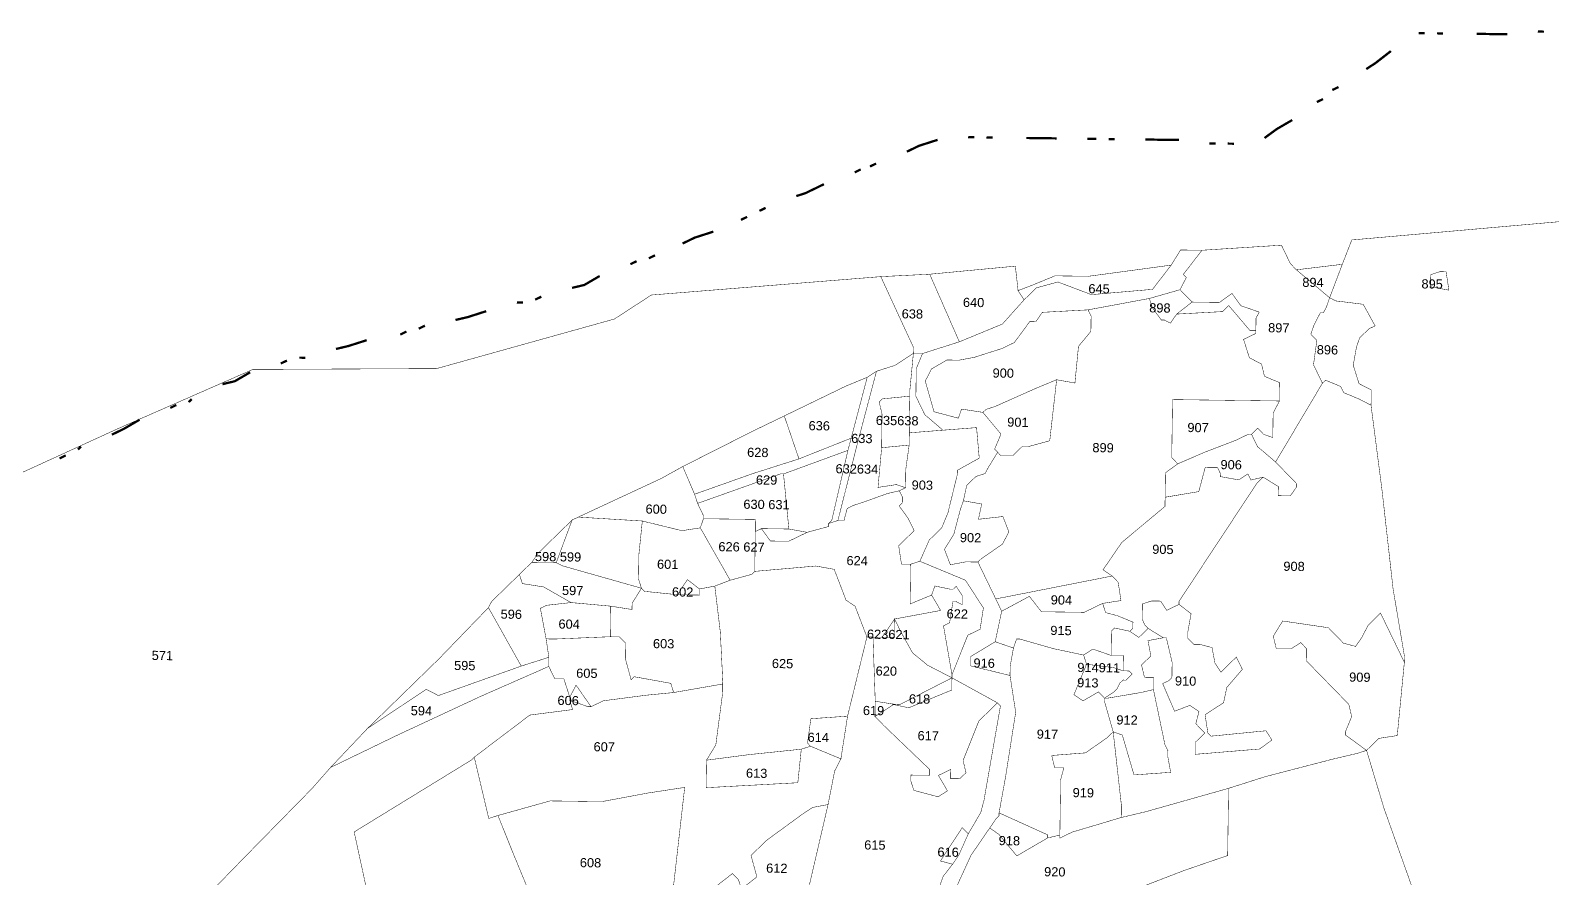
# Model space of a CAD drawing. Header units: metres. Extents: x 259177 to 277314, y 2171367 to 2185445.
# Drawn here: x 267925 to 269899, y 2174870 to 2175970 of the extents above; entities that cross this region are included whole.
import ezdxf

# ---------------------------------------------------------------- set-up
doc = ezdxf.new("R2010")
doc.units = ezdxf.units.M
doc.header["$MEASUREMENT"] = 0
for name, color, linetype in [('SURVEY NO.', 7, 'Continuous'), ('SURVEY PLOT BOUNDARY', 35, 'Continuous'), ('VILLAGE BOUNDARY', 212, 'Continuous')]:
    doc.layers.add(name, color=color, linetype=linetype)
doc.styles.add('PDF Arial', font='arial.ttf')

# ---------------------------------------------------------------- blocks, each defined once
blk = doc.blocks.new('FEWEWFEWQT')
at = {"layer": 'SURVEY PLOT BOUNDARY', "lineweight": 18, "const_width": 0.001}
for points in [[(282141.65, 2174207.3162), (282141.5634, 2174207.5496), (282141.5234, 2174207.6763), (282141.55, 2174207.7029), (282141.59, 2174207.7096), (282141.6034, 2174207.8696), (282141.6034, 2174207.8829), (282141.5767, 2174208.0296), (282141.55, 2174208.243), (282141.5234, 2174208.4296), (282141.5234, 2174208.463), (282141.4967, 2174208.4763), (282141.4834, 2174208.5163), (282141.49, 2174208.5563), (282141.4967, 2174208.5763), (282141.5167, 2174208.5963), (282141.53, 2174208.603), (282141.5034, 2174208.6497), (282141.4434, 2174208.6563), (282141.43, 2174208.663), (282141.4567, 2174208.7363), (282141.4767, 2174208.7897), (282142.53, 2174208.8964)], [(282140.5634, 2174207.2762), (282140.6034, 2174207.3896), (282140.6234, 2174207.4162), (282140.6368, 2174207.4362), (282140.6568, 2174207.4829), (282140.6834, 2174207.5296), (282140.6901, 2174207.5562), (282140.7234, 2174207.7629), (282140.7168, 2174207.7696), (282140.6168, 2174207.8229), (282140.6168, 2174207.8296), (282140.6501, 2174207.9163), (282140.6768, 2174207.9296), (282140.6834, 2174207.9763), (282140.6434, 2174208.0363), (282140.5434, 2174208.0763), (282140.5634, 2174208.123), (282140.5901, 2174208.1496), (282140.6034, 2174208.183), (282140.6234, 2174208.2696), (282140.6234, 2174208.2763), (282140.6701, 2174208.303), (282140.6634, 2174208.3696), (282140.5901, 2174208.363), (282140.5501, 2174208.3963), (282140.5301, 2174208.4363), (282140.5301, 2174208.4963), (282140.5434, 2174208.5297), (282140.6234, 2174208.5563), (282140.7168, 2174208.5963), (282140.7634, 2174208.6497), (282140.7901, 2174208.6763), (282140.8367, 2174208.6897), (282140.9101, 2174208.663), (282141.0434, 2174208.6763), (282141.0834, 2174208.7297), (282141.1034, 2174208.763), (282141.1501, 2174208.763), (282141.1101, 2174208.7097), (282141.1167, 2174208.703), (282141.1034, 2174208.6763), (282141.0367, 2174208.6563), (282140.9034, 2174208.6297), (282140.8034, 2174208.623), (282140.7901, 2174208.603), (282140.7768, 2174208.603), (282140.7434, 2174208.5563), (282140.7168, 2174208.543), (282140.6568, 2174208.523), (282140.6234, 2174208.5163), (282140.5968, 2174208.5163), (282140.5634, 2174208.4963), (282140.5501, 2174208.4697), (282140.5701, 2174208.403), (282140.6234, 2174208.3896), (282140.6301, 2174208.4096), (282140.6768, 2174208.403), (282140.7168, 2174208.3563), (282140.7034, 2174208.323), (282140.7101, 2174208.3163), (282140.6901, 2174208.283), (282140.6834, 2174208.2696), (282140.6634, 2174208.263), (282140.6434, 2174208.243), (282140.6368, 2174208.2096), (282140.6301, 2174208.1896), (282140.6168, 2174208.1363), (282140.5968, 2174208.103), (282140.6101, 2174208.0696), (282140.6434, 2174208.0763), (282140.6701, 2174208.0763), (282140.7101, 2174207.9963), (282140.7234, 2174207.9696), (282140.7101, 2174207.9029), (282140.6568, 2174207.8696), (282140.6568, 2174207.8496), (282140.7434, 2174207.8296), (282140.7568, 2174207.7496), (282140.7368, 2174207.6096), (282140.7234, 2174207.5296), (282140.7234, 2174207.5229), (282140.7168, 2174207.5162), (282140.7034, 2174207.4962), (282140.6634, 2174207.4362), (282140.6368, 2174207.3762)], [(282138.4103, 2174208.163), (282138.7902, 2174208.343), (282139.0835, 2174208.4763), (282139.0969, 2174208.4763), (282139.4835, 2174208.483), (282139.8702, 2174208.5963), (282139.9501, 2174208.6497), (282140.4501, 2174208.6963), (282140.5234, 2174208.543), (282140.5234, 2174208.5297), (282140.4834, 2174208.503), (282140.4434, 2174208.4897), (282140.4234, 2174208.4763), (282140.3768, 2174208.4563), (282140.2435, 2174208.3896), (282140.1768, 2174208.3563), (282140.0235, 2174208.2763), (282139.9768, 2174208.2496), (282139.7968, 2174208.163), (282139.7835, 2174208.1563), (282139.7102, 2174208.083), (282139.6968, 2174208.063), (282139.6702, 2174208.0363), (282139.6102, 2174207.9763), (282139.6035, 2174207.9629), (282139.4968, 2174207.8496), (282139.3502, 2174207.7029), (282139.3435, 2174207.6963), (282139.2635, 2174207.6096), (282139.2235, 2174207.5629), (282139.0769, 2174207.4096), (282138.9569, 2174207.2829)], [(282140.3035, 2174207.3296), (282140.3501, 2174207.5429), (282140.3635, 2174207.6162), (282140.3768, 2174207.6429), (282140.3901, 2174207.7363), (282140.4301, 2174207.9096), (282140.4434, 2174207.9096), (282140.4501, 2174207.7696), (282140.4501, 2174207.7363), (282140.4701, 2174207.7163), (282140.5701, 2174207.6229), (282140.5701, 2174207.6096), (282140.5301, 2174207.6096), (282140.5301, 2174207.5962), (282140.5368, 2174207.5762), (282140.5901, 2174207.5629), (282140.6101, 2174207.5762), (282140.5901, 2174207.6096), (282140.6168, 2174207.6229), (282140.6168, 2174207.6029), (282140.6368, 2174207.6029), (282140.6501, 2174207.6162), (282140.6434, 2174207.6429), (282140.6768, 2174207.7296), (282140.7168, 2174207.7696), (282140.7234, 2174207.7629), (282140.6901, 2174207.5562), (282140.6834, 2174207.5296), (282140.6568, 2174207.4829), (282140.6434, 2174207.4962), (282140.5968, 2174207.4229), (282140.6234, 2174207.4162), (282140.6034, 2174207.3896), (282140.5634, 2174207.2762)], [(282138.9569, 2174207.2829), (282139.0769, 2174207.4096), (282139.2235, 2174207.5629), (282139.2635, 2174207.6096), (282139.4102, 2174207.6829), (282139.5902, 2174207.7696), (282139.7368, 2174207.8363), (282139.7502, 2174207.8096), (282139.7702, 2174207.8096), (282139.7835, 2174207.7696), (282139.7835, 2174207.7629), (282139.7902, 2174207.7429), (282139.6968, 2174207.7296), (282139.5768, 2174207.6362), (282139.5702, 2174207.6296), (282139.3169, 2174207.4696), (282139.3569, 2174207.2962)], [(282140.1568, 2174207.3762), (282140.1435, 2174207.3896), (282140.1101, 2174207.3629)], [(282140.0101, 2174207.3096), (282140.0368, 2174207.5762), (282139.9568, 2174207.5629), (282139.8568, 2174207.5429), (282139.7435, 2174207.5429), (282139.6302, 2174207.5096), (282139.6102, 2174207.5029), (282139.5768, 2174207.6362), (282139.6968, 2174207.7296), (282139.7902, 2174207.7429), (282139.7835, 2174207.7629), (282139.8035, 2174207.7563), (282139.8235, 2174207.7496), (282139.8302, 2174207.7496), (282139.8568, 2174207.7629), (282139.9035, 2174207.7696), (282139.9501, 2174207.7763), (282140.0101, 2174207.7829), (282140.1168, 2174207.8029), (282140.1168, 2174207.7829), (282140.1035, 2174207.6696), (282140.0835, 2174207.6362), (282140.0835, 2174207.5762), (282140.2835, 2174207.5896), (282140.2901, 2174207.6629), (282140.3101, 2174207.6696), (282140.3768, 2174207.6429), (282140.3635, 2174207.6162), (282140.3501, 2174207.5429), (282140.3168, 2174207.5362), (282140.2968, 2174207.5229), (282140.2701, 2174207.5029), (282140.2168, 2174207.4629), (282140.1835, 2174207.4296), (282140.1968, 2174207.3829), (282140.1635, 2174207.3562)], [(282140.9967, 2174207.3562), (282141.1301, 2174207.4096), (282141.2234, 2174207.4429), (282141.2234, 2174207.5896), (282141.3034, 2174207.6162), (282141.45, 2174207.6563), (282141.5034, 2174207.6696), (282141.5234, 2174207.6763), (282141.5634, 2174207.5496), (282141.65, 2174207.3162)], [(282139.3569, 2174207.2962), (282139.3169, 2174207.4696), (282139.5702, 2174207.6296), (282139.5768, 2174207.6362), (282139.6102, 2174207.5029), (282139.6302, 2174207.5096), (282139.6635, 2174207.4296), (282139.7035, 2174207.3362)]]:
    blk.add_lwpolyline(points, dxfattribs=at)
for points in [[(282141.1034, 2174208.6763), (282141.1167, 2174208.703), (282141.1101, 2174208.7097), (282141.1501, 2174208.763), (282141.3234, 2174208.7763), (282141.3434, 2174208.7363), (282141.3567, 2174208.723), (282141.43, 2174208.663), (282141.4234, 2174208.643), (282141.4167, 2174208.6297), (282141.41, 2174208.6297), (282141.3967, 2174208.603), (282141.39, 2174208.583), (282141.4034, 2174208.5697), (282141.3967, 2174208.5163), (282141.4167, 2174208.4763), (282141.3167, 2174208.303), (282141.2767, 2174208.3363), (282141.2634, 2174208.363), (282141.2767, 2174208.3763), (282141.29, 2174208.363), (282141.31, 2174208.3563), (282141.31, 2174208.4096), (282141.3234, 2174208.4363), (282141.3234, 2174208.4763), (282141.29, 2174208.4897), (282141.2834, 2174208.5163), (282141.2567, 2174208.5297), (282141.2434, 2174208.5697), (282141.27, 2174208.583), (282141.27, 2174208.5897), (282141.27, 2174208.6163), (282141.2767, 2174208.6297), (282141.2367, 2174208.643), (282141.2167, 2174208.6697), (282141.1901, 2174208.6497), (282141.1301, 2174208.6497)], [(282140.5568, 2174208.703), (282140.7434, 2174208.723), (282140.7501, 2174208.6697), (282140.7634, 2174208.6497), (282140.7168, 2174208.5963), (282140.6234, 2174208.5563)], [(282140.7501, 2174208.6697), (282140.7834, 2174208.683), (282140.8301, 2174208.703), (282140.9034, 2174208.703), (282141.0834, 2174208.7297), (282141.0434, 2174208.6763), (282140.9101, 2174208.663), (282140.8367, 2174208.6897), (282140.7901, 2174208.6763), (282140.7634, 2174208.6497)], [(282141.43, 2174208.663), (282141.3567, 2174208.723), (282141.4567, 2174208.7363)], [(282141.65, 2174208.7163), (282141.67, 2174208.723), (282141.6834, 2174208.723), (282141.69, 2174208.683), (282141.65, 2174208.6897)], [(282141.65, 2174208.6897), (282141.69, 2174208.683), (282141.6834, 2174208.723), (282141.67, 2174208.723), (282141.65, 2174208.7163)], [(282140.4501, 2174208.6963), (282140.5568, 2174208.703), (282140.6234, 2174208.5563), (282140.5434, 2174208.5297), (282140.5234, 2174208.5297), (282140.5234, 2174208.543)], [(282140.9634, 2174208.0496), (282140.7101, 2174207.9963), (282140.6701, 2174208.0763), (282140.6768, 2174208.083), (282140.7234, 2174208.1163), (282140.7368, 2174208.143), (282140.7234, 2174208.1763), (282140.6701, 2174208.1696), (282140.6768, 2174208.203), (282140.6368, 2174208.2096), (282140.6434, 2174208.243), (282140.6634, 2174208.263), (282140.6834, 2174208.2696), (282140.6901, 2174208.283), (282140.7101, 2174208.3163), (282140.7168, 2174208.3096), (282140.7434, 2174208.3096), (282140.7634, 2174208.3296), (282140.7768, 2174208.3296), (282140.8234, 2174208.343), (282140.8367, 2174208.4763), (282140.8767, 2174208.4697), (282140.8834, 2174208.5497), (282140.9101, 2174208.583), (282140.9101, 2174208.6163), (282140.9034, 2174208.6297), (282141.0367, 2174208.6563), (282141.0434, 2174208.6363), (282141.0634, 2174208.6097), (282141.0701, 2174208.6097), (282141.0834, 2174208.603), (282141.0967, 2174208.623), (282141.1967, 2174208.6297), (282141.2101, 2174208.643), (282141.2567, 2174208.5897), (282141.27, 2174208.5897), (282141.27, 2174208.583), (282141.2434, 2174208.5697), (282141.2567, 2174208.5297), (282141.2834, 2174208.5163), (282141.29, 2174208.4897), (282141.3234, 2174208.4763), (282141.3234, 2174208.4363), (282141.3034, 2174208.4363), (282141.1967, 2174208.4363), (282141.0901, 2174208.4363), (282141.0901, 2174208.3096), (282141.1034, 2174208.2963), (282141.0767, 2174208.2763), (282141.0767, 2174208.223), (282141.0767, 2174208.2096), (282141.0767, 2174208.203), (282141.0301, 2174208.163), (282140.9834, 2174208.123), (282140.9434, 2174208.063)], [(282141.0967, 2174208.623), (282141.0834, 2174208.603), (282141.0701, 2174208.6097), (282141.0634, 2174208.6097), (282141.0434, 2174208.6363), (282141.0367, 2174208.6563), (282141.1034, 2174208.6763), (282141.1301, 2174208.6497)], [(282141.27, 2174208.5897), (282141.2567, 2174208.5897), (282141.2101, 2174208.643), (282141.1967, 2174208.6297), (282141.0967, 2174208.623), (282141.1301, 2174208.6497), (282141.1901, 2174208.6497), (282141.2167, 2174208.6697), (282141.2367, 2174208.643), (282141.2767, 2174208.6297), (282141.27, 2174208.6163)], [(282141.5234, 2174208.4296), (282141.4967, 2174208.443), (282141.4634, 2174208.4563), (282141.4567, 2174208.4697), (282141.4234, 2174208.483), (282141.4167, 2174208.4763), (282141.3967, 2174208.5163), (282141.4034, 2174208.5697), (282141.39, 2174208.583), (282141.3967, 2174208.603), (282141.41, 2174208.6297), (282141.4167, 2174208.6297), (282141.4234, 2174208.643), (282141.43, 2174208.663), (282141.4434, 2174208.6563), (282141.5034, 2174208.6497), (282141.53, 2174208.603), (282141.5167, 2174208.5963), (282141.4967, 2174208.5763), (282141.49, 2174208.5563), (282141.4834, 2174208.5163), (282141.4967, 2174208.4763), (282141.5234, 2174208.463)], [(282140.6768, 2174208.403), (282140.6301, 2174208.4096), (282140.6234, 2174208.3896), (282140.5701, 2174208.403), (282140.5501, 2174208.4697), (282140.5634, 2174208.4963), (282140.5968, 2174208.5163), (282140.6234, 2174208.5163), (282140.6568, 2174208.523), (282140.7168, 2174208.543), (282140.7434, 2174208.5563), (282140.7768, 2174208.603), (282140.7901, 2174208.603), (282140.8034, 2174208.623), (282140.9034, 2174208.6297), (282140.9101, 2174208.6163), (282140.9101, 2174208.583), (282140.8834, 2174208.5497), (282140.8767, 2174208.4697), (282140.8367, 2174208.4763), (282140.7901, 2174208.4563), (282140.7034, 2174208.4163), (282140.6834, 2174208.4096)], [(282140.5168, 2174208.4363), (282140.4568, 2174208.4296), (282140.4501, 2174208.423), (282140.4568, 2174208.3963), (282140.4568, 2174208.323), (282140.4501, 2174208.2363), (282140.4901, 2174208.243), (282140.5101, 2174208.2363), (282140.4968, 2174208.2296), (282140.4701, 2174208.223), (282140.4168, 2174208.203), (282140.3968, 2174208.1963), (282140.3834, 2174208.1896), (282140.3768, 2174208.163), (282140.3635, 2174208.163), (282140.4034, 2174208.3296), (282140.4434, 2174208.4897), (282140.4834, 2174208.503), (282140.5234, 2174208.5297), (282140.5168, 2174208.4497)], [(282140.5901, 2174208.363), (282140.5168, 2174208.3563), (282140.5168, 2174208.4096), (282140.5168, 2174208.4363), (282140.5168, 2174208.4497), (282140.5234, 2174208.5297), (282140.5434, 2174208.5297), (282140.5301, 2174208.4963), (282140.5301, 2174208.4363), (282140.5501, 2174208.3963)], [(282140.3435, 2174208.1563), (282140.3501, 2174208.163), (282140.3834, 2174208.3163), (282140.3901, 2174208.343), (282140.4234, 2174208.4763), (282140.4434, 2174208.4897), (282140.4034, 2174208.3296), (282140.3635, 2174208.163)], [(282140.2768, 2174208.2963), (282140.2435, 2174208.3896), (282140.3768, 2174208.4563), (282140.4234, 2174208.4763), (282140.3901, 2174208.343)], [(282140.7101, 2174208.3163), (282140.7034, 2174208.323), (282140.7168, 2174208.3563), (282140.6768, 2174208.403), (282140.6834, 2174208.4096), (282140.7034, 2174208.4163), (282140.7901, 2174208.4563), (282140.8367, 2174208.4763), (282140.8234, 2174208.343), (282140.7768, 2174208.3296), (282140.7634, 2174208.3296), (282140.7434, 2174208.3096), (282140.7168, 2174208.3096)], [(282141.1101, 2174207.9896), (282141.1101, 2174207.9963), (282141.2767, 2174208.2563), (282141.29, 2174208.2696), (282141.3234, 2174208.2496), (282141.3234, 2174208.2296), (282141.35, 2174208.2296), (282141.3634, 2174208.2496), (282141.3634, 2174208.2563), (282141.3167, 2174208.303), (282141.4167, 2174208.4763), (282141.4234, 2174208.483), (282141.4567, 2174208.4697), (282141.4634, 2174208.4563), (282141.4967, 2174208.443), (282141.5234, 2174208.4296), (282141.55, 2174208.243), (282141.5767, 2174208.0296), (282141.6034, 2174207.8829), (282141.6034, 2174207.8696), (282141.55, 2174207.9763), (282141.5367, 2174207.9629), (282141.5234, 2174207.9496), (282141.51, 2174207.9229), (282141.4967, 2174207.9029), (282141.47, 2174207.9096), (282141.4367, 2174207.9429), (282141.3367, 2174207.9563), (282141.3167, 2174207.9229), (282141.3234, 2174207.8963), (282141.3567, 2174207.8963), (282141.3767, 2174207.9096), (282141.39, 2174207.8963), (282141.39, 2174207.8696), (282141.43, 2174207.8296), (282141.4834, 2174207.7763), (282141.49, 2174207.7496), (282141.4767, 2174207.7163), (282141.4767, 2174207.7096), (282141.5234, 2174207.6763), (282141.5034, 2174207.6696), (282141.45, 2174207.6563), (282141.3034, 2174207.6162), (282141.2234, 2174207.5896), (282141.0434, 2174207.5362), (282140.9901, 2174207.5229), (282140.9901, 2174207.5496), (282140.9701, 2174207.7096), (282140.9901, 2174207.7029), (282141.0167, 2174207.6162), (282141.0967, 2174207.6229), (282141.0901, 2174207.6563), (282141.0901, 2174207.6696), (282141.0834, 2174207.6829), (282141.0567, 2174207.8029), (282141.0567, 2174207.8296), (282141.0367, 2174207.8296), (282141.0301, 2174207.8563), (282141.0501, 2174207.8763), (282141.0434, 2174207.9096), (282141.0767, 2174207.9163), (282141.0834, 2174207.9163), (282141.0967, 2174207.8629), (282141.0967, 2174207.8363), (282141.0967, 2174207.8296), (282141.0901, 2174207.8229), (282141.0767, 2174207.8163), (282141.1034, 2174207.7563), (282141.1367, 2174207.7696), (282141.1567, 2174207.7563), (282141.1501, 2174207.7296), (282141.1701, 2174207.7096), (282141.1501, 2174207.6896), (282141.1501, 2174207.6629), (282141.29, 2174207.6763), (282141.3167, 2174207.6963), (282141.3034, 2174207.7163), (282141.1834, 2174207.7029), (282141.1767, 2174207.7096), (282141.1701, 2174207.7496), (282141.2101, 2174207.7763), (282141.2167, 2174207.8096), (282141.2501, 2174207.8496), (282141.2367, 2174207.8763), (282141.2034, 2174207.8429), (282141.1901, 2174207.8629), (282141.1834, 2174207.8963), (282141.1567, 2174207.9029), (282141.1434, 2174207.9029), (282141.1301, 2174207.9163), (282141.1301, 2174207.9296), (282141.1367, 2174207.9696)], [(282140.5168, 2174208.3563), (282140.5168, 2174208.3296), (282140.4568, 2174208.323), (282140.4568, 2174208.3963), (282140.4501, 2174208.423), (282140.4568, 2174208.4296), (282140.5168, 2174208.4363), (282140.5168, 2174208.4096)], [(282141.3234, 2174208.4363), (282141.31, 2174208.4096), (282141.31, 2174208.3563), (282141.29, 2174208.363), (282141.2767, 2174208.3763), (282141.2634, 2174208.363), (282141.2567, 2174208.363), (282141.2301, 2174208.3496), (282141.1634, 2174208.323), (282141.1034, 2174208.2963), (282141.0901, 2174208.3096), (282141.0901, 2174208.4363), (282141.1967, 2174208.4363), (282141.3034, 2174208.4363)], [(282140.0501, 2174208.2163), (282140.0235, 2174208.2763), (282140.1768, 2174208.3563), (282140.2435, 2174208.3896), (282140.2768, 2174208.2963), (282140.1768, 2174208.263)], [(282140.5434, 2174208.0763), (282140.5234, 2174208.0696), (282140.5034, 2174208.0696), (282140.4968, 2174208.1096), (282140.5168, 2174208.1296), (282140.5301, 2174208.143), (282140.5168, 2174208.1696), (282140.4968, 2174208.1963), (282140.5034, 2174208.203), (282140.5034, 2174208.2163), (282140.4968, 2174208.2296), (282140.5101, 2174208.2363), (282140.5101, 2174208.2763), (282140.5168, 2174208.3296), (282140.5168, 2174208.3563), (282140.5901, 2174208.363), (282140.6634, 2174208.3696), (282140.6701, 2174208.303), (282140.6234, 2174208.2763), (282140.6234, 2174208.2696), (282140.6034, 2174208.183), (282140.5901, 2174208.1496), (282140.5634, 2174208.123)], [(282141.3167, 2174208.303), (282141.3634, 2174208.2563), (282141.3634, 2174208.2496), (282141.35, 2174208.2296), (282141.3234, 2174208.2296), (282141.3234, 2174208.2496), (282141.29, 2174208.2696), (282141.2634, 2174208.263), (282141.2567, 2174208.2763), (282141.2367, 2174208.263), (282141.1967, 2174208.2696), (282141.1967, 2174208.2763), (282141.1901, 2174208.2896), (282141.1634, 2174208.2896), (282141.1501, 2174208.2363), (282141.0767, 2174208.223), (282141.0767, 2174208.2763), (282141.1034, 2174208.2963), (282141.1634, 2174208.323), (282141.2301, 2174208.3496), (282141.2567, 2174208.363), (282141.2634, 2174208.363), (282141.2767, 2174208.3363)], [(282140.3834, 2174208.3163), (282140.2435, 2174208.263), (282140.2368, 2174208.263), (282140.0568, 2174208.1963), (282140.0501, 2174208.2163), (282140.1768, 2174208.263), (282140.2768, 2174208.2963), (282140.3901, 2174208.343)], [(282140.4568, 2174208.323), (282140.5168, 2174208.3296), (282140.5101, 2174208.2763), (282140.5101, 2174208.2363), (282140.4901, 2174208.243), (282140.4501, 2174208.2363)], [(282140.3435, 2174208.1563), (282140.3435, 2174208.1496), (282140.2968, 2174208.1363), (282140.2568, 2174208.143), (282140.2435, 2174208.263), (282140.3834, 2174208.3163), (282140.3501, 2174208.163)], [(282141.29, 2174208.2696), (282141.2767, 2174208.2563), (282141.1101, 2174207.9963), (282141.1101, 2174207.9896), (282141.0967, 2174207.9829), (282141.0834, 2174207.9763), (282141.0701, 2174207.9963), (282141.0501, 2174207.9963), (282141.0301, 2174207.9896), (282141.0301, 2174207.9563), (282141.0367, 2174207.9429), (282141.0434, 2174207.9363), (282141.0234, 2174207.9163), (282141.0034, 2174207.9296), (282141.0101, 2174207.9363), (282141.0101, 2174207.9496), (282140.9767, 2174207.9629), (282140.9501, 2174207.9696), (282140.9434, 2174207.9896), (282140.9834, 2174207.9963), (282140.9767, 2174208.0363), (282140.9634, 2174208.0496), (282140.9434, 2174208.063), (282140.9834, 2174208.123), (282141.0301, 2174208.163), (282141.0767, 2174208.203), (282141.0767, 2174208.2096), (282141.0767, 2174208.223), (282141.1501, 2174208.2363), (282141.1634, 2174208.2896), (282141.1901, 2174208.2896), (282141.1967, 2174208.2763), (282141.1967, 2174208.2696), (282141.2367, 2174208.263), (282141.2567, 2174208.2763), (282141.2634, 2174208.263)], [(282140.0501, 2174208.2163), (282140.0568, 2174208.1963), (282140.0701, 2174208.1696), (282140.0701, 2174208.163), (282140.0635, 2174208.143), (282140.0235, 2174208.1363), (282139.9368, 2174208.1563), (282139.7968, 2174208.163), (282139.9768, 2174208.2496), (282140.0235, 2174208.2763)], [(282140.2568, 2174208.143), (282140.1968, 2174208.143), (282140.1835, 2174208.1363), (282140.1835, 2174208.1496), (282140.1835, 2174208.163), (282140.1368, 2174208.163), (282140.0701, 2174208.163), (282140.0701, 2174208.1696), (282140.0568, 2174208.1963), (282140.2368, 2174208.263), (282140.2435, 2174208.263)], [(282140.5234, 2174208.0696), (282140.5234, 2174208.0163), (282140.5234, 2174207.9829), (282140.5701, 2174208.0029), (282140.5901, 2174207.9696), (282140.4901, 2174207.9496), (282140.4634, 2174207.9096), (282140.4434, 2174207.9096), (282140.4301, 2174207.9096), (282140.4034, 2174207.9763), (282140.3834, 2174207.9896), (282140.3568, 2174208.0563), (282140.3168, 2174208.063), (282140.1835, 2174208.0496), (282140.1835, 2174208.1363), (282140.1968, 2174208.143), (282140.2168, 2174208.1163), (282140.2568, 2174208.1163), (282140.2968, 2174208.1363), (282140.3435, 2174208.1496), (282140.3435, 2174208.1563), (282140.3635, 2174208.163), (282140.3768, 2174208.163), (282140.3834, 2174208.1896), (282140.3968, 2174208.1963), (282140.4168, 2174208.203), (282140.4701, 2174208.223), (282140.4968, 2174208.2296), (282140.5034, 2174208.2163), (282140.5034, 2174208.203), (282140.4968, 2174208.1963), (282140.5168, 2174208.1696), (282140.5301, 2174208.143), (282140.5168, 2174208.1296), (282140.4968, 2174208.1096), (282140.5034, 2174208.0696)], [(282140.6701, 2174208.0763), (282140.6434, 2174208.0763), (282140.6101, 2174208.0696), (282140.5968, 2174208.103), (282140.6168, 2174208.1363), (282140.6301, 2174208.1896), (282140.6368, 2174208.2096), (282140.6768, 2174208.203), (282140.6701, 2174208.1696), (282140.7234, 2174208.1763), (282140.7368, 2174208.143), (282140.7234, 2174208.1163), (282140.6768, 2174208.083)], [(282139.7502, 2174208.063), (282139.6968, 2174208.063), (282139.7102, 2174208.083), (282139.7835, 2174208.1563)], [(282139.9368, 2174208.0096), (282139.7635, 2174208.0563), (282139.7502, 2174208.063), (282139.7835, 2174208.1563), (282139.7968, 2174208.163), (282139.9368, 2174208.1563), (282139.9302, 2174208.083), (282139.9302, 2174208.0296)], [(282140.0968, 2174208.0163), (282140.0635, 2174208.0096), (282140.0368, 2174208.0296), (282140.0235, 2174208.0096), (282140.0168, 2174207.9963), (282139.9435, 2174208.0029), (282139.9368, 2174208.0096), (282139.9302, 2174208.0296), (282139.9302, 2174208.083), (282139.9368, 2174208.1563), (282140.0235, 2174208.1363), (282140.0635, 2174208.143), (282140.1301, 2174208.0296)], [(282140.1835, 2174208.1363), (282140.1835, 2174208.0496), (282140.1768, 2174208.0429), (282140.1301, 2174208.0296), (282140.0635, 2174208.143), (282140.0701, 2174208.163), (282140.1368, 2174208.163), (282140.1835, 2174208.163), (282140.1835, 2174208.1496)], [(282140.2568, 2174208.143), (282140.2968, 2174208.1363), (282140.2568, 2174208.1163), (282140.2168, 2174208.1163), (282140.1968, 2174208.143)], [(282139.7502, 2174208.063), (282139.7635, 2174208.0563), (282139.9368, 2174208.0096), (282139.9168, 2174207.9763), (282139.9168, 2174207.9629), (282139.8702, 2174207.9696), (282139.7835, 2174207.9763), (282139.7235, 2174208.0096), (282139.6768, 2174208.0163), (282139.6702, 2174208.0363), (282139.6968, 2174208.063)], [(282140.4301, 2174207.9096), (282140.3901, 2174207.7363), (282140.3101, 2174207.7296), (282140.3035, 2174207.6763), (282140.3101, 2174207.6696), (282140.2901, 2174207.6629), (282140.1768, 2174207.6496), (282140.0835, 2174207.6362), (282140.1035, 2174207.6696), (282140.1168, 2174207.7829), (282140.1168, 2174207.8029), (282140.1168, 2174207.8096), (282140.1101, 2174207.9163), (282140.0968, 2174208.0163), (282140.1301, 2174208.0296), (282140.1768, 2174208.0429), (282140.1835, 2174208.0496), (282140.3168, 2174208.063), (282140.3568, 2174208.0563), (282140.3834, 2174207.9896), (282140.4034, 2174207.9763)], [(282140.6168, 2174207.8296), (282140.5968, 2174207.9363), (282140.6101, 2174207.9429), (282140.6168, 2174207.9896), (282140.6234, 2174207.9896), (282140.6368, 2174207.9829), (282140.6368, 2174207.9896), (282140.6368, 2174208.0029), (282140.6234, 2174208.0229), (282140.6168, 2174208.0163), (282140.6101, 2174208.0163), (282140.5768, 2174208.0229), (282140.5701, 2174208.0029), (282140.5234, 2174207.9829), (282140.5234, 2174208.0163), (282140.5234, 2174208.0696), (282140.5434, 2174208.0763), (282140.6434, 2174208.0363), (282140.6834, 2174207.9763), (282140.6768, 2174207.9296), (282140.6501, 2174207.9163)], [(282139.7835, 2174207.9763), (282139.7302, 2174207.9696), (282139.7168, 2174207.9629), (282139.7302, 2174207.8963), (282139.7368, 2174207.8563), (282139.6768, 2174207.8363), (282139.6035, 2174207.9629), (282139.6102, 2174207.9763), (282139.6702, 2174208.0363), (282139.6768, 2174208.0163), (282139.7235, 2174208.0096)], [(282140.0635, 2174208.0096), (282140.0635, 2174207.9963), (282140.0435, 2174207.9963), (282140.0168, 2174207.9963), (282140.0235, 2174208.0096), (282140.0368, 2174208.0296)], [(282140.6168, 2174207.8229), (282140.5901, 2174207.8363), (282140.5634, 2174207.8496), (282140.5301, 2174207.8763), (282140.5034, 2174207.9229), (282140.4901, 2174207.9496), (282140.5901, 2174207.9696), (282140.5701, 2174208.0029), (282140.5768, 2174208.0229), (282140.6101, 2174208.0163), (282140.6168, 2174208.0163), (282140.6234, 2174208.0229), (282140.6368, 2174208.0029), (282140.6368, 2174207.9896), (282140.6368, 2174207.9829), (282140.6234, 2174207.9896), (282140.6168, 2174207.9896), (282140.6101, 2174207.9429), (282140.5968, 2174207.9363), (282140.6168, 2174207.8296)], [(282140.7101, 2174207.9963), (282140.9634, 2174208.0496), (282140.9767, 2174208.0363), (282140.9834, 2174207.9963), (282140.9434, 2174207.9896), (282140.9034, 2174207.9696), (282140.8634, 2174207.9696), (282140.8101, 2174207.9696), (282140.7834, 2174208.0029), (282140.7234, 2174207.9696)], [(282140.1168, 2174207.8029), (282140.0101, 2174207.7829), (282140.0035, 2174207.8029), (282139.9235, 2174207.8163), (282139.9168, 2174207.8096), (282139.9035, 2174207.8563), (282139.9035, 2174207.8896), (282139.8902, 2174207.9029), (282139.8702, 2174207.9029), (282139.8702, 2174207.9296), (282139.8702, 2174207.9696), (282139.9168, 2174207.9629), (282139.9168, 2174207.9763), (282139.9368, 2174208.0096), (282139.9435, 2174208.0029), (282140.0168, 2174207.9963), (282140.0435, 2174207.9963), (282140.0635, 2174207.9963), (282140.0635, 2174208.0096), (282140.0968, 2174208.0163), (282140.1101, 2174207.9163), (282140.1168, 2174207.8096)], [(282140.9634, 2174207.8763), (282140.9234, 2174207.8896), (282140.9034, 2174207.8763), (282140.8367, 2174207.8896), (282140.7634, 2174207.9096), (282140.7568, 2174207.9096), (282140.7501, 2174207.8896), (282140.7101, 2174207.9029), (282140.7234, 2174207.9696), (282140.7834, 2174208.0029), (282140.8101, 2174207.9696), (282140.8634, 2174207.9696), (282140.9034, 2174207.9696), (282140.9434, 2174207.9896), (282140.9501, 2174207.9696), (282140.9767, 2174207.9629), (282141.0101, 2174207.9496), (282141.0101, 2174207.9363), (282141.0034, 2174207.9296), (282140.9701, 2174207.9363), (282140.9634, 2174207.9296), (282140.9634, 2174207.9029)], [(282141.0767, 2174207.9163), (282141.0434, 2174207.9363), (282141.0367, 2174207.9429), (282141.0301, 2174207.9563), (282141.0301, 2174207.9896), (282141.0501, 2174207.9963), (282141.0701, 2174207.9963), (282141.0834, 2174207.9763), (282141.0967, 2174207.9829), (282141.1101, 2174207.9896), (282141.1367, 2174207.9696), (282141.1301, 2174207.9296), (282141.1301, 2174207.9163), (282141.1434, 2174207.9029), (282141.1567, 2174207.9029), (282141.1834, 2174207.8963), (282141.1901, 2174207.8629), (282141.2034, 2174207.8429), (282141.2367, 2174207.8763), (282141.2501, 2174207.8496), (282141.2167, 2174207.8096), (282141.2101, 2174207.7763), (282141.1701, 2174207.7496), (282141.1767, 2174207.7096), (282141.1834, 2174207.7029), (282141.3034, 2174207.7163), (282141.3167, 2174207.6963), (282141.29, 2174207.6763), (282141.1501, 2174207.6629), (282141.1501, 2174207.6896), (282141.1701, 2174207.7096), (282141.1501, 2174207.7296), (282141.1567, 2174207.7563), (282141.1367, 2174207.7696), (282141.1034, 2174207.7563), (282141.0767, 2174207.8163), (282141.0901, 2174207.8229), (282141.0967, 2174207.8296), (282141.0967, 2174207.8363), (282141.0967, 2174207.8629), (282141.0834, 2174207.9163)], [(282139.3435, 2174207.6963), (282139.3502, 2174207.7029), (282139.4968, 2174207.8496), (282139.6035, 2174207.9629), (282139.6768, 2174207.8363), (282139.4968, 2174207.7696), (282139.4702, 2174207.7829)], [(282139.8702, 2174207.9696), (282139.8702, 2174207.9296), (282139.8702, 2174207.9029), (282139.7502, 2174207.8963), (282139.7302, 2174207.8963), (282139.7168, 2174207.9629), (282139.7302, 2174207.9696), (282139.7835, 2174207.9763)], [(282141.6034, 2174207.8696), (282141.59, 2174207.7096), (282141.55, 2174207.7029), (282141.5234, 2174207.6763), (282141.4767, 2174207.7096), (282141.4767, 2174207.7163), (282141.49, 2174207.7496), (282141.4834, 2174207.7763), (282141.43, 2174207.8296), (282141.39, 2174207.8696), (282141.39, 2174207.8963), (282141.3767, 2174207.9096), (282141.3567, 2174207.8963), (282141.3234, 2174207.8963), (282141.3167, 2174207.9229), (282141.3367, 2174207.9563), (282141.4367, 2174207.9429), (282141.47, 2174207.9096), (282141.4967, 2174207.9029), (282141.51, 2174207.9229), (282141.5234, 2174207.9496), (282141.5367, 2174207.9629), (282141.55, 2174207.9763)], [(282140.4968, 2174207.7629), (282140.4501, 2174207.7696), (282140.4434, 2174207.9096), (282140.4634, 2174207.9096), (282140.4901, 2174207.9096), (282140.4901, 2174207.9496), (282140.5034, 2174207.9229), (282140.5301, 2174207.8763), (282140.5634, 2174207.8496), (282140.5901, 2174207.8363), (282140.6168, 2174207.8229), (282140.5034, 2174207.7629)], [(282140.4901, 2174207.9496), (282140.4901, 2174207.9096), (282140.4634, 2174207.9096)], [(282141.0034, 2174207.9296), (282141.0234, 2174207.9163), (282141.0434, 2174207.9363), (282141.0767, 2174207.9163), (282141.0434, 2174207.9096), (282141.0501, 2174207.8763), (282141.0301, 2174207.8563), (282141.0367, 2174207.8296), (282141.0567, 2174207.8296), (282141.0567, 2174207.8029), (282141.0301, 2174207.7963), (282140.9567, 2174207.7829), (282140.9501, 2174207.7829), (282140.9701, 2174207.7963), (282140.9767, 2174207.8029), (282140.9834, 2174207.8163), (282140.9901, 2174207.8229), (282140.9967, 2174207.8229), (282141.0101, 2174207.8363), (282141.0034, 2174207.8429), (282140.9901, 2174207.8429), (282140.9901, 2174207.8763), (282140.9634, 2174207.8763), (282140.9634, 2174207.9029), (282140.9634, 2174207.9296), (282140.9701, 2174207.9363)], [(282140.0101, 2174207.7829), (282139.9501, 2174207.7763), (282139.9035, 2174207.7696), (282139.8568, 2174207.7629), (282139.8302, 2174207.7496), (282139.7968, 2174207.7963), (282139.7835, 2174207.7696), (282139.7702, 2174207.8096), (282139.7502, 2174207.8096), (282139.7368, 2174207.8363), (282139.7368, 2174207.8563), (282139.7302, 2174207.8963), (282139.7502, 2174207.8963), (282139.8702, 2174207.9029), (282139.8902, 2174207.9029), (282139.9035, 2174207.8896), (282139.9035, 2174207.8563), (282139.9168, 2174207.8096), (282139.9235, 2174207.8163), (282140.0035, 2174207.8029)], [(282140.7501, 2174207.8896), (282140.7434, 2174207.8496), (282140.7434, 2174207.8296), (282140.6568, 2174207.8496), (282140.6568, 2174207.8696), (282140.7101, 2174207.9029)], [(282140.9034, 2174207.8763), (282140.9101, 2174207.8563), (282140.8834, 2174207.7896), (282140.9034, 2174207.7763), (282140.9367, 2174207.7963), (282140.9501, 2174207.7829), (282140.9501, 2174207.7763), (282140.9701, 2174207.7096), (282140.9567, 2174207.6963), (282140.9101, 2174207.6629), (282140.8367, 2174207.6563), (282140.8434, 2174207.6296), (282140.8634, 2174207.6296), (282140.8567, 2174207.6029), (282140.8567, 2174207.5562), (282140.8567, 2174207.4829), (282140.8301, 2174207.4762), (282140.8301, 2174207.4829), (282140.7234, 2174207.5296), (282140.7368, 2174207.6096), (282140.7568, 2174207.7496), (282140.7434, 2174207.8296), (282140.7434, 2174207.8496), (282140.7501, 2174207.8896), (282140.7568, 2174207.9096), (282140.7634, 2174207.9096), (282140.8367, 2174207.8896)], [(282140.9901, 2174207.8429), (282140.9701, 2174207.8496), (282140.9101, 2174207.8563), (282140.9034, 2174207.8763), (282140.9234, 2174207.8896), (282140.9634, 2174207.8763), (282140.9901, 2174207.8763)], [(282139.7368, 2174207.8363), (282139.5902, 2174207.7696), (282139.4102, 2174207.6829), (282139.2635, 2174207.6096), (282139.3435, 2174207.6963), (282139.4702, 2174207.7829), (282139.4968, 2174207.7696), (282139.6768, 2174207.8363), (282139.7368, 2174207.8563)], [(282140.9901, 2174207.8429), (282141.0034, 2174207.8429), (282141.0101, 2174207.8363), (282140.9967, 2174207.8229), (282140.9901, 2174207.8229), (282140.9834, 2174207.8163), (282140.9767, 2174207.8029), (282140.9701, 2174207.7963), (282140.9501, 2174207.7829), (282140.9367, 2174207.7963), (282140.9034, 2174207.7763), (282140.8834, 2174207.7896), (282140.9101, 2174207.8563), (282140.9701, 2174207.8496)], [(282140.7168, 2174207.7696), (282140.6768, 2174207.7296), (282140.6434, 2174207.6429), (282140.6501, 2174207.6162), (282140.6368, 2174207.6029), (282140.6168, 2174207.6029), (282140.6168, 2174207.6229), (282140.5901, 2174207.6096), (282140.6101, 2174207.5762), (282140.5901, 2174207.5629), (282140.5368, 2174207.5762), (282140.5301, 2174207.5962), (282140.5301, 2174207.6096), (282140.5701, 2174207.6096), (282140.5701, 2174207.6229), (282140.4701, 2174207.7163), (282140.4501, 2174207.7363), (282140.4901, 2174207.7629), (282140.5234, 2174207.7563), (282140.6168, 2174207.7963), (282140.6168, 2174207.8229)], [(282140.4901, 2174207.7629), (282140.4968, 2174207.7629), (282140.5034, 2174207.7629), (282140.6168, 2174207.8229), (282140.6168, 2174207.7963), (282140.5234, 2174207.7563)], [(282139.8302, 2174207.7496), (282139.8235, 2174207.7496), (282139.8035, 2174207.7563), (282139.7835, 2174207.7629), (282139.7835, 2174207.7696), (282139.7968, 2174207.7963)], [(282140.9701, 2174207.7096), (282140.9501, 2174207.7763), (282140.9501, 2174207.7829), (282140.9567, 2174207.7829), (282141.0301, 2174207.7963), (282141.0567, 2174207.8029), (282141.0834, 2174207.6829), (282141.0901, 2174207.6696), (282141.0901, 2174207.6563), (282141.0967, 2174207.6229), (282141.0167, 2174207.6162), (282140.9901, 2174207.7029)], [(282140.4968, 2174207.7629), (282140.4901, 2174207.7629), (282140.4501, 2174207.7363), (282140.4501, 2174207.7696)], [(282140.3101, 2174207.6696), (282140.3035, 2174207.6763), (282140.3101, 2174207.7296), (282140.3901, 2174207.7363), (282140.3768, 2174207.6429)], [(282140.9901, 2174207.5229), (282140.8834, 2174207.4896), (282140.8567, 2174207.4762), (282140.8567, 2174207.4829), (282140.8567, 2174207.5562), (282140.8567, 2174207.6029), (282140.8634, 2174207.6296), (282140.8434, 2174207.6296), (282140.8367, 2174207.6563), (282140.9101, 2174207.6629), (282140.9567, 2174207.6963), (282140.9701, 2174207.7096), (282140.9901, 2174207.5496)], [(282140.0835, 2174207.6362), (282140.1768, 2174207.6496), (282140.2901, 2174207.6629), (282140.2835, 2174207.5896), (282140.0835, 2174207.5762)], [(282140.5968, 2174207.2762), (282140.6368, 2174207.3762), (282140.6634, 2174207.4362), (282140.7034, 2174207.4962), (282140.7234, 2174207.4829), (282140.7634, 2174207.4362), (282140.8301, 2174207.4762), (282140.8567, 2174207.4829), (282140.8567, 2174207.4762), (282140.8834, 2174207.4896), (282140.9901, 2174207.5229), (282141.0434, 2174207.5362), (282141.2234, 2174207.5896), (282141.2234, 2174207.4429), (282141.1301, 2174207.4096), (282140.9967, 2174207.3562), (282140.8501, 2174207.3029), (282140.6901, 2174207.2429)], [(282140.0101, 2174207.3096), (282139.9968, 2174207.3029), (282139.8968, 2174207.2896), (282139.8235, 2174207.2829), (282139.7635, 2174207.2762), (282139.7235, 2174207.2762), (282139.7235, 2174207.2829), (282139.7035, 2174207.3362), (282139.6635, 2174207.4296), (282139.6302, 2174207.5096), (282139.7435, 2174207.5429), (282139.8568, 2174207.5429), (282139.9568, 2174207.5629), (282140.0368, 2174207.5762)], [(282140.2501, 2174207.3296), (282140.2235, 2174207.3296), (282140.1368, 2174207.2962), (282140.1101, 2174207.3629), (282140.1435, 2174207.3896), (282140.1568, 2174207.3762), (282140.1635, 2174207.3562), (282140.1968, 2174207.3829), (282140.1835, 2174207.4296), (282140.2168, 2174207.4629), (282140.2701, 2174207.5029), (282140.2968, 2174207.5229), (282140.3168, 2174207.5362), (282140.3501, 2174207.5429), (282140.3035, 2174207.3296)], [(282140.8301, 2174207.4762), (282140.7634, 2174207.4362), (282140.7234, 2174207.4829), (282140.7034, 2174207.4962), (282140.7168, 2174207.5162), (282140.7234, 2174207.5229), (282140.7234, 2174207.5296), (282140.8301, 2174207.4829)], [(282140.6568, 2174207.4829), (282140.6368, 2174207.4362), (282140.6234, 2174207.4162), (282140.5968, 2174207.4229), (282140.6434, 2174207.4962)]]:
    blk.add_lwpolyline(points, close=True, dxfattribs=at)
at = {"layer": 'VILLAGE BOUNDARY', "const_width": 0.005}
for points in [[(282141.8767, 2174209.2497), (282141.89, 2174209.2497)], [(282141.6167, 2174209.243), (282141.63, 2174209.243)], [(282141.6567, 2174209.243), (282141.67, 2174209.243)], [(282141.7433, 2174209.243), (282141.77, 2174209.243), (282141.81, 2174209.243)], [(282141.5034, 2174209.163), (282141.5234, 2174209.1764), (282141.5567, 2174209.203)], [(282141.43, 2174209.1164), (282141.4434, 2174209.123)], [(282141.3967, 2174209.0897), (282141.41, 2174209.0964)], [(282141.2834, 2174209.0097), (282141.31, 2174209.0297), (282141.3434, 2174209.0497)], [(282140.5034, 2174208.9697), (282140.5301, 2174208.983), (282140.5701, 2174208.9964)], [(282140.6368, 2174209.003), (282140.6501, 2174209.003)], [(282140.6768, 2174209.003), (282140.6901, 2174209.003)], [(282140.7634, 2174209.003), (282140.7901, 2174209.003), (282140.8301, 2174209.003)], [(282140.8967, 2174209.003), (282140.9167, 2174209.003)], [(282140.9434, 2174209.003), (282140.9567, 2174209.003)], [(282141.0234, 2174209.003), (282141.0501, 2174209.003), (282141.0967, 2174209.003)], [(282141.1634, 2174208.9964), (282141.1767, 2174208.9964)], [(282141.2034, 2174208.9964), (282141.2167, 2174208.9964)], [(282140.3901, 2174208.923), (282140.4034, 2174208.9297)], [(282140.4234, 2174208.9364), (282140.4368, 2174208.943)], [(282140.2635, 2174208.8697), (282140.2835, 2174208.8764), (282140.3235, 2174208.8964)], [(282140.1435, 2174208.8163), (282140.1568, 2174208.823)], [(282140.1835, 2174208.8363), (282140.1968, 2174208.843)], [(282140.0168, 2174208.763), (282140.0435, 2174208.7763), (282140.0835, 2174208.7897)], [(282139.9035, 2174208.7163), (282139.9168, 2174208.723)], [(282139.9435, 2174208.7297), (282139.9568, 2174208.7363)], [(282139.7768, 2174208.663), (282139.8035, 2174208.6697), (282139.8368, 2174208.6897)], [(282139.6568, 2174208.6297), (282139.6702, 2174208.6297)], [(282139.6968, 2174208.6363), (282139.7102, 2174208.643)], [(282139.5235, 2174208.5897), (282139.5502, 2174208.5963), (282139.5902, 2174208.6097)], [(282139.4035, 2174208.5563), (282139.4169, 2174208.563)], [(282139.4435, 2174208.5697), (282139.4569, 2174208.5763)], [(282139.2635, 2174208.523), (282139.2902, 2174208.5297), (282139.3302, 2174208.543)], [(282139.1435, 2174208.4897), (282139.1569, 2174208.4963)], [(282139.1835, 2174208.503), (282139.1969, 2174208.503)], [(282139.0169, 2174208.443), (282139.0436, 2174208.4497), (282139.0769, 2174208.4697)], [(282138.9036, 2174208.3896), (282138.9169, 2174208.3963)], [(282138.9436, 2174208.403), (282138.9502, 2174208.4096)], [(282138.7769, 2174208.3296), (282138.8036, 2174208.343), (282138.8369, 2174208.363)], [(282138.6636, 2174208.2763), (282138.6769, 2174208.283)], [(282138.7036, 2174208.2963), (282138.7102, 2174208.303)]]:
    blk.add_lwpolyline(points, dxfattribs=at)
at = {"layer": 'SURVEY NO.', "char_height": 0.02, "attachment_point": 7, "style": 'PDF Arial'}
for s, insert in [('645', (282140.9034, 2174208.6657)), ('894', (282141.37, 2174208.6857)), ('895', (282141.63, 2174208.6857)), ('640', (282140.6301, 2174208.6323)), ('638', (282140.4968, 2174208.6056)), ('898', (282141.0367, 2174208.6257)), ('897', (282141.2967, 2174208.5856)), ('896', (282141.4034, 2174208.539)), ('900', (282140.6968, 2174208.479)), ('635638', (282140.4434, 2174208.3723)), ('901', (282140.7301, 2174208.3723)), ('907', (282141.1234, 2174208.3656)), ('636', (282140.2968, 2174208.3589)), ('633', (282140.3901, 2174208.3323)), ('628', (282140.1635, 2174208.299)), ('899', (282140.9167, 2174208.319)), ('632634', (282140.3568, 2174208.2656)), ('906', (282141.1967, 2174208.2856)), ('629', (282140.1835, 2174208.239)), ('903', (282140.5234, 2174208.2323)), ('600', (282139.9435, 2174208.1723)), ('630 631', (282140.1568, 2174208.1856)), ('902', (282140.6301, 2174208.1189)), ('905', (282141.0501, 2174208.0989)), ('598 599', (282139.7035, 2174208.0656)), ('626 627', (282140.1035, 2174208.0923)), ('624', (282140.3834, 2174208.0656)), ('908', (282141.3367, 2174208.0656)), ('601', (282139.9701, 2174208.0523)), ('597', (282139.7635, 2174207.9923)), ('602', (282140.0035, 2174207.9923)), ('904', (282140.8301, 2174207.9856)), ('596', (282139.6302, 2174207.9389)), ('622', (282140.6034, 2174207.9523)), ('604', (282139.7568, 2174207.9189)), ('623621', (282140.4301, 2174207.9056)), ('915', (282140.8301, 2174207.9189)), ('603', (282139.9635, 2174207.8789)), ('571', (282138.8702, 2174207.8389)), ('625', (282140.2235, 2174207.8389)), ('916', (282140.6634, 2174207.8456)), ('914911', (282140.8901, 2174207.8389)), ('595', (282139.5302, 2174207.8256)), ('605', (282139.7968, 2174207.8122)), ('620', (282140.4501, 2174207.8256)), ('913', (282140.8901, 2174207.8056)), ('910', (282141.1034, 2174207.8122)), ('909', (282141.4834, 2174207.8256)), ('606', (282139.7568, 2174207.7522)), ('619', (282140.4234, 2174207.7389)), ('618', (282140.5234, 2174207.7656)), ('594', (282139.4369, 2174207.7256)), ('912', (282140.9767, 2174207.7256)), ('614', (282140.3035, 2174207.6789)), ('617', (282140.5434, 2174207.6856)), ('917', (282140.8034, 2174207.6922)), ('607', (282139.8368, 2174207.6522)), ('613', (282140.1701, 2174207.5989)), ('919', (282140.8834, 2174207.5656)), ('615', (282140.4301, 2174207.4456)), ('918', (282140.7234, 2174207.4589)), ('616', (282140.5901, 2174207.4322)), ('608', (282139.8102, 2174207.3989)), ('612', (282140.2168, 2174207.3922)), ('920', (282140.8234, 2174207.3922))]:
    blk.add_mtext(s, dxfattribs=dict(at, insert=insert))

msp = doc.modelspace()

# ---------------------------------------------------------------- block references
at = {"xscale": 594.7216958835667, "yscale": 594.7216958835667, "zscale": 594.7216958835667, "rotation": 359.254356221976}
msp.add_blockref('FEWEWFEWQT', (-184338996.6, -1288580324.6), dxfattribs=at)

doc.saveas('drawing.dxf')
